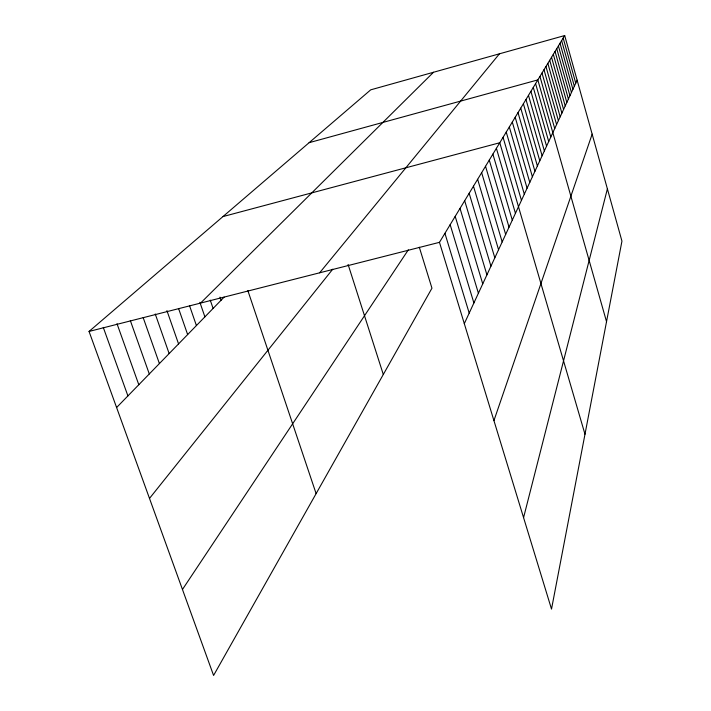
<?xml version="1.0" encoding="UTF-8"?>
<svg xmlns="http://www.w3.org/2000/svg" width="711" height="711" viewBox="0 0 711 711"><rect width="100%" height="100%" fill="white"/><g stroke="black" fill="none" stroke-linecap="round" stroke-linejoin="round"><path stroke-width="1.07" d="M523.572 517.626L607.39 188.859M493.932 420.61L592.156 134.157M464.31 323.638L577.136 80.21M439.469 242.335L564.694 35.55L621.947 241.127L551.514 609.096L439.469 242.335L89.053 331.442L213.584 675.45L431.959 288.195L419.312 247.241M182.46 589.472L408.336 249.828M149.497 498.42L332.739 269.185M319.639 272.811L499.442 53.814M116.595 407.536L224.116 297.118M200.573 303.082L433.506 72.264M89.053 331.442L370.724 89.835L564.694 35.55M309.116 142.68L537.836 79.908L606.536 321.665M222.97 216.571L499.78 142.742L584.984 434.225M103.273 327.398L127.918 395.911M116.995 323.692L138.805 384.731M130.335 320.599L149.292 373.959M143.187 317.648L159.406 363.579M155.247 313.978L169.147 353.563M166.925 310.618L178.559 343.902M178.612 308.592L187.642 334.579M189.588 305.828L196.414 325.567M199.889 302.308L204.892 316.857M210.252 300.113L213.096 308.432M219.975 297.154L221.041 300.282M247.855 290.586L316.119 493.621M348.097 264.456L383.3 374.475M444.926 233.332L469.198 313.089M450.161 224.685L473.89 302.966M460.026 208.394L482.742 283.867M455.191 216.375L478.405 293.234M469.162 193.312L490.945 266.172M464.674 200.706L486.919 274.855M477.641 179.305L498.562 249.739M473.473 186.184L494.82 257.809M485.533 166.276L505.663 234.426M481.649 172.675L502.17 241.944M492.892 154.109L512.284 220.126M489.275 160.091L509.032 227.156M503.068 137.321L521.447 200.36M496.394 148.332L515.439 213.318M512.302 122.061L529.775 182.389M509.325 126.993L527.082 188.193M506.241 132.077L524.309 194.183M520.745 108.125L537.392 165.965M518.017 112.631L534.93 171.28M515.199 117.279L532.388 176.755M528.477 95.363L544.368 150.901M525.971 99.496L542.111 155.78M523.394 103.753L539.782 160.802M535.587 83.614L550.794 137.036M533.286 87.426L548.714 141.533M530.913 91.337L546.572 146.155M545.95 66.505L560.161 116.835M543.995 69.731L558.393 120.648M541.995 73.037L556.589 124.549M539.942 76.433L554.731 128.558M553.318 54.347L566.827 102.455M551.54 57.28L565.218 105.921M549.719 60.284L563.574 109.476M547.852 63.359L561.886 113.111M563.174 38.065L575.759 83.187M561.619 40.625L574.346 86.227M560.028 43.247L572.906 89.328M558.411 45.931L571.44 92.501M556.749 48.668L569.938 95.745M555.051 51.476L568.4 99.06"/></g></svg>
